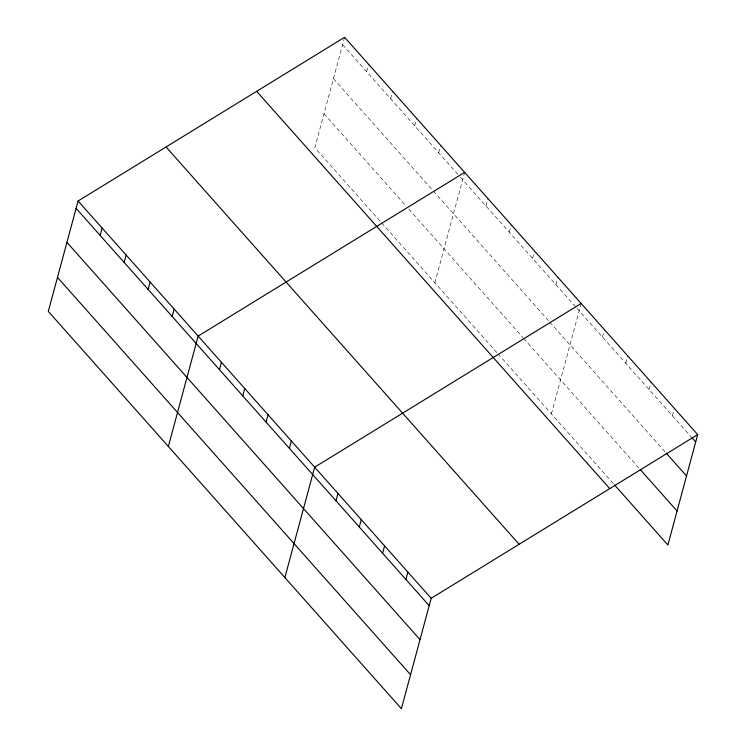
<?xml version="1.0" encoding="UTF-8"?>
<svg xmlns="http://www.w3.org/2000/svg" width="746" height="746" viewBox="0 0 746 746"><rect width="100%" height="100%" fill="white"/><g stroke="black" fill="none" stroke-linecap="round" stroke-linejoin="round"><path stroke-width="0.56" stroke-dasharray="3.73 2.8" d="M344.605 37.3L314.821 147.699L380.842 221.991M366.631 71.681L368.617 64.315M390.643 98.696L392.629 91.329M414.645 125.72L416.641 118.353M438.657 152.734L440.644 145.367M434.871 282.781L464.655 172.382M485.972 205.971L487.959 198.604M509.276 232.192L511.262 224.826M532.579 258.414L534.565 251.048M555.882 284.636L557.868 277.27M551.387 413.89L581.171 303.491M602.488 337.08L604.474 329.713M625.791 363.302L627.778 355.935M649.095 389.524L651.081 382.157M672.398 415.746L674.384 408.379M342.619 44.667L459.667 176.373M460.413 177.222L576.173 307.473M576.928 308.322L691.188 436.895M333.443 78.666L432.484 190.109M433.24 190.957L548.963 321.181M549.709 322.02L665.479 452.29M323.997 113.7L405.777 205.719M408.78 209.104L522.974 337.602M523.72 338.442L638.735 467.863M381.598 222.84L497.256 352.989M498.011 353.837L613.772 484.098"/><path stroke-width="1.12" d="M78.097 201L48.313 311.399L401.395 708.7L431.179 598.301L697.687 434.601L344.605 37.3L78.097 201L431.179 598.301M100.123 235.382L102.109 228.015M124.134 262.396L126.121 255.029M148.137 289.411L150.132 282.044M172.149 316.435L174.135 309.068M168.363 446.481L198.147 336.082L464.655 172.382M219.464 369.671L221.45 362.304M242.767 395.893L244.753 388.526M266.07 422.115L268.056 414.748M289.373 448.337L291.36 440.97M284.879 577.591L314.663 467.192L581.171 303.491M335.98 500.78L337.966 493.414M359.283 527.002L361.269 519.636M382.586 553.224L384.572 545.858M405.889 579.446L407.875 572.079M697.687 434.601L667.903 545L614.527 484.947M691.943 437.743L695.701 441.968M666.225 453.13L686.525 475.967M640.236 469.551L677.07 511.001M256.661 91.32L609.743 488.621M166.05 146.981L519.123 544.282M76.111 208.367L429.192 605.668M66.935 242.366L420.017 639.667M57.489 277.4L410.561 674.701"/></g></svg>
